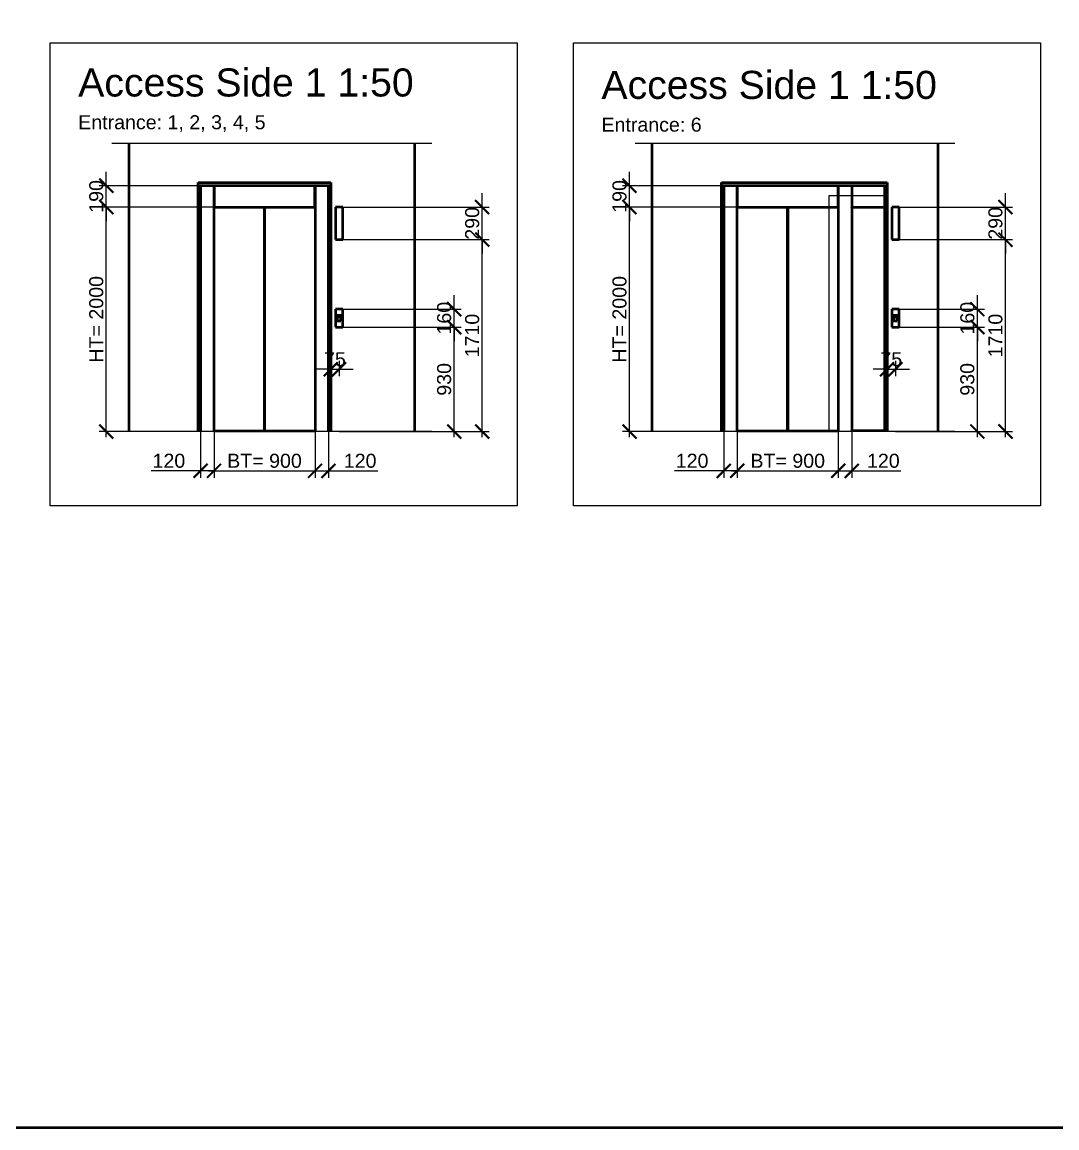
# Model space of a CAD drawing. Header units: millimetres. Extents: x -2854 to 202754, y -48725 to 27067.
# Drawn here: x 149613 to 158834, y -48725 to -38874 of the extents above; entities that cross this region are included whole.
import ezdxf

# ---------------------------------------------------------------- set-up
doc = ezdxf.new("R2010")
doc.units = ezdxf.units.MM
doc.linetypes.add('AM_ISO02W050', pattern=[7.5, 6, -1.5])
for name, color, linetype, lineweight in [('AM_0', 7, 'Continuous', 50), ('AM_5', 3, 'Continuous', 25), ('LDCar-AM_0', 7, 'Continuous', 50), ('LDCar-AM_4', 3, 'Continuous', 25), ('LDHallButton-AM_0', 7, 'Continuous', 50), ('LDHallButton-AM_3', 6, 'AM_ISO02W050', 25), ('LDShaft-AM_0', 7, 'Continuous', 50), ('LDShaft-AM_5', 3, 'Continuous', 25)]:
    doc.layers.add(name, color=color, linetype=linetype, lineweight=lineweight)
doc.layers.add('AM_VIEWS', color=1, linetype='Continuous', lineweight=25, plot=False)
doc.styles.add('LD', font='ARIALUNI.ttf')
doc.dimstyles.new('LIFT', dxfattribs={"dimtxt": 2.5, "dimasz": 2.5, "dimexe": 1.25, "dimexo": 0, "dimgap": 0.5, "dimtad": 1, "dimdec": 0, "dimzin": 1, "dimdsep": 46, "dimtxsty": 'LD', "dimblk": 'ARCHTICK', "dimcen": 0, "dimdle": 1, "dimclrd": 3, "dimclre": 3, "dimclrt": 4, "dimadec": 0, "dimazin": 0, "dimtp": 0.1, "dimtm": 0.1, "dimtfac": 0.71, "dimtdec": 0, "dimtix": 1, "dimtmove": 0, "dimatfit": 3, "dimfxl": 1, "dimtolj": 1, "dimarcsym": 0})

# ---------------------------------------------------------------- blocks, each defined once
blk = doc.blocks.new('LD_20260610110120_0000025E')
at = {"layer": 'LDShaft-AM_0'}
for p, q in [((-200, 7315), (-200, 4745)), ((2350, 4745), (2350, 7315)), ((420, 6862.1), (420, 6965)), ((420, 6965), (1600, 6965)), ((1600, 6965), (1600, 6627.4)), ((420, 6837.1), (420, 6862.1)), ((420, 6047.1), (420, 6837.1)), ((1600, 6627.4), (1600, 6602.4)), ((1600, 6602.4), (1600, 6160.1)), ((1600, 6160.1), (1600, 5812.4)), ((420, 6022.1), (420, 6047.1)), ((420, 4745), (420, 6022.1)), ((1600, 5812.4), (1600, 5787.4)), ((1600, 5787.4), (1600, 5345.1)), ((1600, 5345.1), (1600, 4745))]:
    blk.add_line(p, q, dxfattribs=at)
blk = doc.blocks.new('LD_20260610110120_00000261')
at = {"layer": 'LDHallButton-AM_0'}
for p, q in [((-32.5, 160), (-32.5, 105)), ((32.5, 160), (-32.5, 160)), ((-32.5, 105), (-32.5, 0)), ((32.5, 105), (-32.5, 105)), ((-32.5, 105), (32.5, 105)), ((32.5, 105), (32.5, 160)), ((32.5, 0), (32.5, 105)), ((-32.5, 0), (32.5, 0)), ((-16.5, 89.5), (-16.5, 56.5)), ((16.5, 89.5), (-16.5, 89.5)), ((-16.5, 56.5), (16.5, 56.5)), ((16.5, 56.5), (16.5, 89.5))]:
    blk.add_line(p, q, dxfattribs=at)
blk = doc.blocks.new('LD_20260610110120_00000262')
at = {"layer": 'LDHallButton-AM_0'}
for p, q in [((-32.5, 290), (-32.5, 0)), ((32.5, 290), (-32.5, 290)), ((32.5, 0), (32.5, 290)), ((-32.5, 0), (32.5, 0))]:
    blk.add_line(p, q, dxfattribs=at)
blk = doc.blocks.new('LD_20260610110120_00000263')
at = {"layer": 'LDCar-AM_0'}
for p, q in [((-570, 2190), (-590, 2190)), ((-450, 2190), (-570, 2190)), ((-570, 2190), (-570, 0)), ((-450, 0), (-450, 2190)), ((-449.5, 2190), (-450, 2190)), ((449.5, 2190), (-449.5, 2190)), ((-449.5, 2190), (-449.5, 2000)), ((449.5, 2000), (449.5, 2190)), ((450, 2190), (449.5, 2190)), ((570, 2190), (450, 2190)), ((450, 2190), (450, 0)), ((570, 0), (570, 2190)), ((590, 2190), (570, 2190)), ((-590, 2010), (-570, 2010)), ((-450, 2010), (-449.5, 2010)), ((-1.05, 1995), (-450, 1995)), ((-449.5, 2000), (449.5, 2000)), ((-1.05, 5), (-1.05, 1995)), ((450, 1995), (1.05, 1995)), ((1.05, 1995), (1.05, 5)), ((449.5, 2010), (450, 2010)), ((570, 2010), (590, 2010)), ((-450, 5), (-1.05, 5)), ((1.05, 5), (450, 5))]:
    blk.add_line(p, q, dxfattribs=at)
blk = doc.blocks.new('_ArchTick')
at = {"color": 0, "linetype": 'ByBlock', "const_width": 0.15}
blk.add_lwpolyline([(-0.5, -0.5), (0.5, 0.5)], dxfattribs=at)
blk = doc.blocks.new('*D2622')
at = {"layer": 'Defpoints', "color": 0, "transparency": 16777216}
for p in [(152363.4, -41891.3), (152438.4, -41891.3), (152438.4, -41966.3)]:
    blk.add_point(p, dxfattribs=at)
at = {"layer": 'LDShaft-AM_5', "color": 3, "lineweight": -2, "transparency": 16777216}
for p, q in [((152363.4, -41966.3), (152238.4, -41966.3)), ((152363.4, -41891.3), (152363.4, -42028.8)), ((152363.4, -41966.3), (152438.4, -41966.3)), ((152438.4, -41891.3), (152438.4, -42028.8)), ((152438.4, -41966.3), (152563.4, -41966.3))]:
    blk.add_line(p, q, dxfattribs=at)
at = {"layer": 'LDShaft-AM_5', "color": 3, "lineweight": -2, "transparency": 16777216, "xscale": 125, "yscale": 125, "zscale": 125}
blk.add_blockref('_ArchTick', (152363.4, -41966.3), dxfattribs=at)
at = {"layer": 'LDShaft-AM_5', "color": 3, "lineweight": -2, "transparency": 16777216, "xscale": 125, "yscale": 125, "zscale": 125, "rotation": 180}
blk.add_blockref('_ArchTick', (152438.4, -41966.3), dxfattribs=at)
at = {"layer": 'LDShaft-AM_5', "color": 4, "transparency": 16777216, "insert": (152400.9, -41877.7), "char_height": 125, "attachment_point": 5, "style": 'LD'}
blk.add_mtext('\\A1;75', dxfattribs=at)
blk = doc.blocks.new('*D2623')
at = {"layer": 'Defpoints', "color": 0, "transparency": 16777216}
for p in [(151323.4, -42808.8), (152223.4, -42808.8), (152223.4, -42871.3)]:
    blk.add_point(p, dxfattribs=at)
at = {"layer": 'LDShaft-AM_5', "color": 3, "lineweight": -2, "transparency": 16777216}
for p, q in [((151323.4, -42808.8), (151323.4, -42933.8)), ((152223.4, -42808.8), (152223.4, -42933.8)), ((151273.4, -42871.3), (152273.4, -42871.3))]:
    blk.add_line(p, q, dxfattribs=at)
at = {"layer": 'LDShaft-AM_5', "color": 3, "lineweight": -2, "transparency": 16777216, "xscale": 125, "yscale": 125, "zscale": 125, "rotation": 180}
blk.add_blockref('_ArchTick', (151323.4, -42871.3), dxfattribs=at)
at = {"layer": 'LDShaft-AM_5', "color": 3, "lineweight": -2, "transparency": 16777216, "xscale": 125, "yscale": 125, "zscale": 125}
blk.add_blockref('_ArchTick', (152223.4, -42871.3), dxfattribs=at)
at = {"layer": 'LDShaft-AM_5', "color": 4, "transparency": 16777216, "insert": (151773.4, -42782.4), "char_height": 125, "attachment_point": 5, "style": 'LD'}
blk.add_mtext('\\A1;BT= 900', dxfattribs=at)
blk = doc.blocks.new('*D2624')
at = {"layer": 'AM_5', "color": 3, "lineweight": -2, "transparency": 16777216}
for p, q in [((150363.4, -40331.3), (150363.4, -40206.3)), ((151203.4, -40331.3), (150300.9, -40331.3)), ((150363.4, -40521.3), (150363.4, -40331.3)), ((151203.4, -40521.3), (150300.9, -40521.3)), ((150363.4, -40521.3), (150363.4, -40646.3))]:
    blk.add_line(p, q, dxfattribs=at)
at = {"layer": 'Defpoints', "color": 0, "transparency": 16777216}
for p in [(150363.4, -40331.3), (151203.4, -40331.3), (151203.4, -40521.3)]:
    blk.add_point(p, dxfattribs=at)
at = {"layer": 'AM_5', "color": 3, "lineweight": -2, "transparency": 16777216, "xscale": 125, "yscale": 125, "zscale": 125}
for p, rotation in [((150363.4, -40331.3), 270), ((150363.4, -40521.3), 90)]:
    blk.add_blockref('_ArchTick', p, dxfattribs=dict(at, rotation=rotation))
at = {"layer": 'AM_5', "color": 4, "transparency": 16777216, "insert": (150274.6, -40426.3), "char_height": 125, "attachment_point": 5, "rotation": 90, "style": 'LD'}
blk.add_mtext('\\A1;190', dxfattribs=at)
blk = doc.blocks.new('_NONE')
blk = doc.blocks.new('*D2625')
at = {"layer": 'AM_5', "color": 3, "lineweight": -2, "transparency": 16777216}
for p, q in [((153463.4, -41431.3), (153463.4, -41306.3)), ((152405.9, -41431.3), (153525.9, -41431.3)), ((153463.4, -41591.3), (153463.4, -41431.3)), ((152438.4, -41591.3), (153525.9, -41591.3)), ((153463.4, -41591.3), (153463.4, -41716.3))]:
    blk.add_line(p, q, dxfattribs=at)
at = {"layer": 'Defpoints', "color": 0, "transparency": 16777216}
for p in [(152405.9, -41431.3), (153463.4, -41431.3), (152438.4, -41591.3)]:
    blk.add_point(p, dxfattribs=at)
at = {"layer": 'AM_5', "color": 3, "lineweight": -2, "transparency": 16777216, "xscale": 125, "yscale": 125, "zscale": 125}
for p, rotation in [((153463.4, -41431.3), 270), ((153463.4, -41591.3), 90)]:
    blk.add_blockref('_ArchTick', p, dxfattribs=dict(at, rotation=rotation))
at = {"layer": 'AM_5', "color": 4, "transparency": 16777216, "insert": (153374.6, -41511.3), "char_height": 125, "attachment_point": 5, "rotation": 90, "style": 'LD'}
blk.add_mtext('\\A1;160', dxfattribs=at)
blk = doc.blocks.new('*D2626')
at = {"layer": 'AM_5', "color": 3, "lineweight": -2, "transparency": 16777216}
for p, q in [((151203.4, -42521.3), (151203.4, -42933.8)), ((151323.4, -42521.3), (151323.4, -42933.8)), ((151203.4, -42871.3), (150764.3, -42871.3)), ((151323.4, -42871.3), (151153.4, -42871.3))]:
    blk.add_line(p, q, dxfattribs=at)
at = {"layer": 'Defpoints', "color": 0, "transparency": 16777216}
for p in [(151203.4, -42521.3), (151323.4, -42521.3), (151323.4, -42871.3)]:
    blk.add_point(p, dxfattribs=at)
at = {"layer": 'AM_5', "color": 3, "lineweight": -2, "transparency": 16777216, "xscale": 125, "yscale": 125, "zscale": 125, "rotation": 180}
blk.add_blockref('_ArchTick', (151203.4, -42871.3), dxfattribs=at)
at = {"layer": 'AM_5', "color": 3, "lineweight": -2, "transparency": 16777216, "xscale": 125, "yscale": 125, "zscale": 125}
blk.add_blockref('_ArchTick', (151323.4, -42871.3), dxfattribs=at)
at = {"layer": 'AM_5', "color": 4, "transparency": 16777216, "insert": (150921.4, -42782.4), "char_height": 125, "attachment_point": 5, "style": 'LD'}
blk.add_mtext('\\A1;120', dxfattribs=at)
blk = doc.blocks.new('*D2627')
at = {"layer": 'AM_5', "color": 3, "lineweight": -2, "transparency": 16777216}
for p, q in [((153713.4, -40521.3), (153713.4, -40396.3)), ((152405.9, -40521.3), (153775.9, -40521.3)), ((153713.4, -40811.3), (153713.4, -40521.3)), ((152470.9, -40811.3), (153775.9, -40811.3)), ((153713.4, -40811.3), (153713.4, -40936.3))]:
    blk.add_line(p, q, dxfattribs=at)
at = {"layer": 'Defpoints', "color": 0, "transparency": 16777216}
for p in [(152405.9, -40521.3), (153713.4, -40521.3), (152470.9, -40811.3)]:
    blk.add_point(p, dxfattribs=at)
at = {"layer": 'AM_5', "color": 3, "lineweight": -2, "transparency": 16777216, "xscale": 125, "yscale": 125, "zscale": 125}
for p, rotation in [((153713.4, -40521.3), 270), ((153713.4, -40811.3), 90)]:
    blk.add_blockref('_ArchTick', p, dxfattribs=dict(at, rotation=rotation))
at = {"layer": 'AM_5', "color": 4, "transparency": 16777216, "insert": (153624.6, -40666.3), "char_height": 125, "attachment_point": 5, "rotation": 90, "style": 'LD'}
blk.add_mtext('\\A1;290', dxfattribs=at)
blk = doc.blocks.new('*D2628')
at = {"layer": 'Defpoints', "color": 0, "transparency": 16777216}
for p in [(152438.4, -40811.3), (153713.4, -40811.3), (152438.4, -42521.3)]:
    blk.add_point(p, dxfattribs=at)
at = {"layer": 'LDShaft-AM_5', "color": 3, "lineweight": -2, "transparency": 16777216}
for p, q in [((153713.4, -42571.3), (153713.4, -40761.3)), ((152438.4, -40811.3), (153775.9, -40811.3)), ((152438.4, -42521.3), (153775.9, -42521.3))]:
    blk.add_line(p, q, dxfattribs=at)
at = {"layer": 'LDShaft-AM_5', "color": 3, "lineweight": -2, "transparency": 16777216, "xscale": 125, "yscale": 125, "zscale": 125}
for p, rotation in [((153713.4, -40811.3), 90), ((153713.4, -42521.3), 270)]:
    blk.add_blockref('_ArchTick', p, dxfattribs=dict(at, rotation=rotation))
at = {"layer": 'LDShaft-AM_5', "color": 4, "transparency": 16777216, "insert": (153624.6, -41666.3), "char_height": 125, "attachment_point": 5, "rotation": 90, "style": 'LD'}
blk.add_mtext('\\A1;1710', dxfattribs=at)
blk = doc.blocks.new('*D2629')
at = {"layer": 'Defpoints', "color": 0, "transparency": 16777216}
for p in [(152438.4, -41591.3), (153463.4, -41591.3), (152438.4, -42521.3)]:
    blk.add_point(p, dxfattribs=at)
at = {"layer": 'LDShaft-AM_5', "color": 3, "lineweight": -2, "transparency": 16777216}
for p, q in [((153463.4, -42571.3), (153463.4, -41541.3)), ((152438.4, -41591.3), (153525.9, -41591.3)), ((152438.4, -42521.3), (153525.9, -42521.3))]:
    blk.add_line(p, q, dxfattribs=at)
at = {"layer": 'LDShaft-AM_5', "color": 3, "lineweight": -2, "transparency": 16777216, "xscale": 125, "yscale": 125, "zscale": 125}
for p, rotation in [((153463.4, -41591.3), 90), ((153463.4, -42521.3), 270)]:
    blk.add_blockref('_ArchTick', p, dxfattribs=dict(at, rotation=rotation))
at = {"layer": 'LDShaft-AM_5', "color": 4, "transparency": 16777216, "insert": (153374.6, -42056.3), "char_height": 125, "attachment_point": 5, "rotation": 90, "style": 'LD'}
blk.add_mtext('\\A1;930', dxfattribs=at)
blk = doc.blocks.new('*D2630')
at = {"layer": 'AM_5', "color": 3, "lineweight": -2, "transparency": 16777216}
for p, q in [((152223.4, -42521.3), (152223.4, -42933.8)), ((152343.4, -42521.3), (152343.4, -42933.8)), ((152173.4, -42871.3), (152343.4, -42871.3)), ((152343.4, -42871.3), (152782.6, -42871.3))]:
    blk.add_line(p, q, dxfattribs=at)
at = {"layer": 'Defpoints', "color": 0, "transparency": 16777216}
for p in [(152223.4, -42521.3), (152343.4, -42521.3), (152343.4, -42871.3)]:
    blk.add_point(p, dxfattribs=at)
at = {"layer": 'AM_5', "color": 3, "lineweight": -2, "transparency": 16777216, "xscale": 125, "yscale": 125, "zscale": 125, "rotation": 180}
blk.add_blockref('_ArchTick', (152223.4, -42871.3), dxfattribs=at)
at = {"layer": 'AM_5', "color": 3, "lineweight": -2, "transparency": 16777216, "xscale": 125, "yscale": 125, "zscale": 125}
blk.add_blockref('_ArchTick', (152343.4, -42871.3), dxfattribs=at)
at = {"layer": 'AM_5', "color": 4, "transparency": 16777216, "insert": (152625.5, -42782.4), "char_height": 125, "attachment_point": 5, "style": 'LD'}
blk.add_mtext('\\A1;120', dxfattribs=at)
blk = doc.blocks.new('*D2631')
at = {"layer": 'Defpoints', "color": 0, "transparency": 16777216}
for p in [(150363.4, -40521.3), (151773.4, -40521.3), (151773.4, -42521.3)]:
    blk.add_point(p, dxfattribs=at)
at = {"layer": 'LDShaft-AM_5', "color": 3, "lineweight": -2, "transparency": 16777216}
for p, q in [((150363.4, -42571.3), (150363.4, -40471.3)), ((151773.4, -40521.3), (150300.9, -40521.3)), ((151773.4, -42521.3), (150300.9, -42521.3))]:
    blk.add_line(p, q, dxfattribs=at)
at = {"layer": 'LDShaft-AM_5', "color": 3, "lineweight": -2, "transparency": 16777216, "xscale": 125, "yscale": 125, "zscale": 125}
for p, rotation in [((150363.4, -40521.3), 90), ((150363.4, -42521.3), 270)]:
    blk.add_blockref('_ArchTick', p, dxfattribs=dict(at, rotation=rotation))
at = {"layer": 'LDShaft-AM_5', "color": 4, "transparency": 16777216, "insert": (150274.6, -41521.3), "char_height": 125, "attachment_point": 5, "rotation": 90, "style": 'LD'}
blk.add_mtext('\\A1;HT= 2000', dxfattribs=at)
blk = doc.blocks.new('LD_20260610110120_00000269')
at = {"layer": 'LDCar-AM_4'}
blk.add_line((2500, 4745), (-350, 4745), dxfattribs=at)
blk = doc.blocks.new('LD_20260610110120_0000026A')
at = {"layer": 'LDCar-AM_4'}
blk.add_line((-350, 7315), (2500, 7315), dxfattribs=at)
blk = doc.blocks.new('LD_20260610110120_0000026E')
at = {"layer": 'LDShaft-AM_0'}
for p, q in [((-200, 21940), (-200, 19370)), ((2350, 19370), (2350, 21940)), ((420, 21545.8), (420, 21590)), ((420, 21590), (1895, 21590)), ((1895, 21590), (1895, 21252.4)), ((420, 21520.8), (420, 21545.8)), ((420, 20730.8), (420, 21520.8)), ((1895, 21252.4), (1895, 21227.4)), ((1895, 21227.4), (1895, 20785.1)), ((420, 20705.8), (420, 20730.8)), ((420, 19370), (420, 20705.8)), ((1895, 20785.1), (1895, 20437.4)), ((1895, 20437.4), (1895, 20412.4)), ((1895, 20412.4), (1895, 19970.1)), ((1895, 19970.1), (1895, 19370))]:
    blk.add_line(p, q, dxfattribs=at)
blk = doc.blocks.new('LD_20260610110120_00000271')
at = {"layer": 'LDHallButton-AM_0'}
for p, q in [((-32.5, 160), (-32.5, 105)), ((32.5, 160), (-32.5, 160)), ((-32.5, 105), (-32.5, 0)), ((32.5, 105), (-32.5, 105)), ((-32.5, 105), (32.5, 105)), ((32.5, 105), (32.5, 160)), ((32.5, 0), (32.5, 105)), ((-32.5, 0), (32.5, 0)), ((-16.5, 89.5), (-16.5, 56.5)), ((16.5, 89.5), (-16.5, 89.5)), ((-16.5, 56.5), (16.5, 56.5)), ((16.5, 56.5), (16.5, 89.5))]:
    blk.add_line(p, q, dxfattribs=at)
blk = doc.blocks.new('LD_20260610110120_00000272')
at = {"layer": 'LDCar-AM_0'}
for p, q in [((-570, 2190), (-590, 2190)), ((-450, 2190), (-570, 2190)), ((-570, 2190), (-570, 0)), ((-450, 0), (-450, 2190)), ((-449.5, 2190), (-450, 2190)), ((449.5, 2190), (-449.5, 2190)), ((-449.5, 2190), (-449.5, 2000)), ((449.5, 2000), (449.5, 2190)), ((450, 2190), (449.5, 2190)), ((569.99, 2190), (450, 2190)), ((450, 2190), (450, 0)), ((885, 2190), (865.01, 2190)), ((-590, 2010), (-570, 2010)), ((-450, 2010), (-449.5, 2010)), ((-1.05, 1995), (-450, 1995)), ((-449.5, 2000), (449.5, 2000)), ((-1.05, 5), (-1.05, 1995)), ((450, 1995), (1.05, 1995)), ((1.05, 1995), (1.05, 5)), ((449.5, 2010), (450, 2010)), ((570, 1995), (570, 2000)), ((865.01, 2010), (885, 2010)), ((-450, 5), (-1.05, 5)), ((1.05, 5), (450, 5)), ((570, 0), (570, 10))]:
    blk.add_line(p, q, dxfattribs=at)
blk = doc.blocks.new('LD_20260610110120_00000273')
at = {"layer": 'LDHallButton-AM_0'}
for p, q in [((-32.5, 290), (-32.5, 0)), ((32.5, 290), (-32.5, 290)), ((32.5, 0), (32.5, 290)), ((-32.5, 0), (32.5, 0))]:
    blk.add_line(p, q, dxfattribs=at)
blk = doc.blocks.new('LD_20260610110120_00000274')
at = {"layer": 'LDHallButton-AM_0'}
for p, q in [((-315.01, 2190), (-315.01, 2000)), ((-19.99, 2190), (-315.01, 2190)), ((-19.99, 2000), (-19.99, 2190)), ((-315.01, 2000), (-19.99, 2000)), ((-315.01, 1995), (-315.01, 10)), ((-19.99, 1995), (-315.01, 1995)), ((-315, 2000), (-315, 1995)), ((-20, 1995), (-20, 2000)), ((-19.99, 10), (-19.99, 1995)), ((-315.01, 10), (-19.99, 10)), ((-315, 10), (-315, 0)), ((-20, 0), (-20, 10))]:
    blk.add_line(p, q, dxfattribs=at)
at = {"layer": 'LDHallButton-AM_3'}
for p, q in [((-520, 2100), (-520, 0)), ((-20, 2100), (-520, 2100)), ((-20, 0), (-20, 2100))]:
    blk.add_line(p, q, dxfattribs=at)
blk = doc.blocks.new('*D2632')
at = {"layer": 'Defpoints', "color": 0, "transparency": 16777216}
for p in [(155025.9, -40521.3), (156435.9, -40521.3), (156435.9, -42521.3)]:
    blk.add_point(p, dxfattribs=at)
at = {"layer": 'LDShaft-AM_5', "color": 3, "lineweight": -2, "transparency": 16777216}
for p, q in [((155025.9, -42571.3), (155025.9, -40471.3)), ((156435.9, -40521.3), (154963.4, -40521.3)), ((156435.9, -42521.3), (154963.4, -42521.3))]:
    blk.add_line(p, q, dxfattribs=at)
at = {"layer": 'LDShaft-AM_5', "color": 3, "lineweight": -2, "transparency": 16777216, "xscale": 125, "yscale": 125, "zscale": 125}
for p, rotation in [((155025.9, -40521.3), 90), ((155025.9, -42521.3), 270)]:
    blk.add_blockref('_ArchTick', p, dxfattribs=dict(at, rotation=rotation))
at = {"layer": 'LDShaft-AM_5', "color": 4, "transparency": 16777216, "insert": (154937.1, -41521.3), "char_height": 125, "attachment_point": 5, "rotation": 90, "style": 'LD'}
blk.add_mtext('\\A1;HT= 2000', dxfattribs=at)
blk = doc.blocks.new('*D2633')
at = {"layer": 'Defpoints', "color": 0, "transparency": 16777216}
for p in [(155985.9, -42808.8), (156885.9, -42808.8), (156885.9, -42871.3)]:
    blk.add_point(p, dxfattribs=at)
at = {"layer": 'LDShaft-AM_5', "color": 3, "lineweight": -2, "transparency": 16777216}
for p, q in [((155985.9, -42808.8), (155985.9, -42933.8)), ((156885.9, -42808.8), (156885.9, -42933.8)), ((155935.9, -42871.3), (156935.9, -42871.3))]:
    blk.add_line(p, q, dxfattribs=at)
at = {"layer": 'LDShaft-AM_5', "color": 3, "lineweight": -2, "transparency": 16777216, "xscale": 125, "yscale": 125, "zscale": 125, "rotation": 180}
blk.add_blockref('_ArchTick', (155985.9, -42871.3), dxfattribs=at)
at = {"layer": 'LDShaft-AM_5', "color": 3, "lineweight": -2, "transparency": 16777216, "xscale": 125, "yscale": 125, "zscale": 125}
blk.add_blockref('_ArchTick', (156885.9, -42871.3), dxfattribs=at)
at = {"layer": 'LDShaft-AM_5', "color": 4, "transparency": 16777216, "insert": (156435.9, -42782.4), "char_height": 125, "attachment_point": 5, "style": 'LD'}
blk.add_mtext('\\A1;BT= 900', dxfattribs=at)
blk = doc.blocks.new('*D2634')
at = {"layer": 'Defpoints', "color": 0, "transparency": 16777216}
for p in [(157395.9, -40811.3), (158375.9, -40811.3), (157395.9, -42521.3)]:
    blk.add_point(p, dxfattribs=at)
at = {"layer": 'LDShaft-AM_5', "color": 3, "lineweight": -2, "transparency": 16777216}
for p, q in [((158375.9, -42571.3), (158375.9, -40761.3)), ((157395.9, -40811.3), (158438.4, -40811.3)), ((157395.9, -42521.3), (158438.4, -42521.3))]:
    blk.add_line(p, q, dxfattribs=at)
at = {"layer": 'LDShaft-AM_5', "color": 3, "lineweight": -2, "transparency": 16777216, "xscale": 125, "yscale": 125, "zscale": 125}
for p, rotation in [((158375.9, -40811.3), 90), ((158375.9, -42521.3), 270)]:
    blk.add_blockref('_ArchTick', p, dxfattribs=dict(at, rotation=rotation))
at = {"layer": 'LDShaft-AM_5', "color": 4, "transparency": 16777216, "insert": (158287.1, -41666.3), "char_height": 125, "attachment_point": 5, "rotation": 90, "style": 'LD'}
blk.add_mtext('\\A1;1710', dxfattribs=at)
blk = doc.blocks.new('*D2635')
at = {"layer": 'AM_5', "color": 3, "lineweight": -2, "transparency": 16777216}
for p, q in [((158125.9, -41431.3), (158125.9, -41306.3)), ((157363.4, -41431.3), (158188.4, -41431.3)), ((158125.9, -41591.3), (158125.9, -41431.3)), ((157395.9, -41591.3), (158188.4, -41591.3)), ((158125.9, -41591.3), (158125.9, -41716.3))]:
    blk.add_line(p, q, dxfattribs=at)
at = {"layer": 'Defpoints', "color": 0, "transparency": 16777216}
for p in [(157363.4, -41431.3), (158125.9, -41431.3), (157395.9, -41591.3)]:
    blk.add_point(p, dxfattribs=at)
at = {"layer": 'AM_5', "color": 3, "lineweight": -2, "transparency": 16777216, "xscale": 125, "yscale": 125, "zscale": 125}
for p, rotation in [((158125.9, -41431.3), 270), ((158125.9, -41591.3), 90)]:
    blk.add_blockref('_ArchTick', p, dxfattribs=dict(at, rotation=rotation))
at = {"layer": 'AM_5', "color": 4, "transparency": 16777216, "insert": (158037.1, -41511.3), "char_height": 125, "attachment_point": 5, "rotation": 90, "style": 'LD'}
blk.add_mtext('\\A1;160', dxfattribs=at)
blk = doc.blocks.new('*D2636')
at = {"layer": 'AM_5', "color": 3, "lineweight": -2, "transparency": 16777216}
for p, q in [((155025.9, -40331.3), (155025.9, -40206.3)), ((155865.9, -40331.3), (154963.4, -40331.3)), ((155025.9, -40521.3), (155025.9, -40331.3)), ((155865.9, -40521.3), (154963.4, -40521.3)), ((155025.9, -40521.3), (155025.9, -40646.3))]:
    blk.add_line(p, q, dxfattribs=at)
at = {"layer": 'Defpoints', "color": 0, "transparency": 16777216}
for p in [(155025.9, -40331.3), (155865.9, -40331.3), (155865.9, -40521.3)]:
    blk.add_point(p, dxfattribs=at)
at = {"layer": 'AM_5', "color": 3, "lineweight": -2, "transparency": 16777216, "xscale": 125, "yscale": 125, "zscale": 125}
for p, rotation in [((155025.9, -40331.3), 270), ((155025.9, -40521.3), 90)]:
    blk.add_blockref('_ArchTick', p, dxfattribs=dict(at, rotation=rotation))
at = {"layer": 'AM_5', "color": 4, "transparency": 16777216, "insert": (154937.1, -40426.3), "char_height": 125, "attachment_point": 5, "rotation": 90, "style": 'LD'}
blk.add_mtext('\\A1;190', dxfattribs=at)
blk = doc.blocks.new('*D2637')
at = {"layer": 'AM_5', "color": 3, "lineweight": -2, "transparency": 16777216}
for p, q in [((156885.9, -42521.3), (156885.9, -42933.8)), ((157005.9, -42521.3), (157005.9, -42933.8)), ((156835.9, -42871.3), (157005.9, -42871.3)), ((157005.9, -42871.3), (157445.1, -42871.3))]:
    blk.add_line(p, q, dxfattribs=at)
at = {"layer": 'Defpoints', "color": 0, "transparency": 16777216}
for p in [(156885.9, -42521.3), (157005.9, -42521.3), (157005.9, -42871.3)]:
    blk.add_point(p, dxfattribs=at)
at = {"layer": 'AM_5', "color": 3, "lineweight": -2, "transparency": 16777216, "xscale": 125, "yscale": 125, "zscale": 125, "rotation": 180}
blk.add_blockref('_ArchTick', (156885.9, -42871.3), dxfattribs=at)
at = {"layer": 'AM_5', "color": 3, "lineweight": -2, "transparency": 16777216, "xscale": 125, "yscale": 125, "zscale": 125}
blk.add_blockref('_ArchTick', (157005.9, -42871.3), dxfattribs=at)
at = {"layer": 'AM_5', "color": 4, "transparency": 16777216, "insert": (157288, -42782.4), "char_height": 125, "attachment_point": 5, "style": 'LD'}
blk.add_mtext('\\A1;120', dxfattribs=at)
blk = doc.blocks.new('*D2638')
at = {"layer": 'AM_5', "color": 3, "lineweight": -2, "transparency": 16777216}
for p, q in [((158375.9, -40521.3), (158375.9, -40396.3)), ((157363.4, -40521.3), (158438.4, -40521.3)), ((158375.9, -40811.3), (158375.9, -40521.3)), ((157428.4, -40811.3), (158438.4, -40811.3)), ((158375.9, -40811.3), (158375.9, -40936.3))]:
    blk.add_line(p, q, dxfattribs=at)
at = {"layer": 'Defpoints', "color": 0, "transparency": 16777216}
for p in [(157363.4, -40521.3), (158375.9, -40521.3), (157428.4, -40811.3)]:
    blk.add_point(p, dxfattribs=at)
at = {"layer": 'AM_5', "color": 3, "lineweight": -2, "transparency": 16777216, "xscale": 125, "yscale": 125, "zscale": 125}
for p, rotation in [((158375.9, -40521.3), 270), ((158375.9, -40811.3), 90)]:
    blk.add_blockref('_ArchTick', p, dxfattribs=dict(at, rotation=rotation))
at = {"layer": 'AM_5', "color": 4, "transparency": 16777216, "insert": (158287.1, -40666.3), "char_height": 125, "attachment_point": 5, "rotation": 90, "style": 'LD'}
blk.add_mtext('\\A1;290', dxfattribs=at)
blk = doc.blocks.new('*D2639')
at = {"layer": 'AM_5', "color": 3, "lineweight": -2, "transparency": 16777216}
for p, q in [((155865.9, -42521.3), (155865.9, -42933.8)), ((155985.9, -42521.3), (155985.9, -42933.8)), ((155865.9, -42871.3), (155426.8, -42871.3)), ((155985.9, -42871.3), (155815.9, -42871.3))]:
    blk.add_line(p, q, dxfattribs=at)
at = {"layer": 'Defpoints', "color": 0, "transparency": 16777216}
for p in [(155865.9, -42521.3), (155985.9, -42521.3), (155985.9, -42871.3)]:
    blk.add_point(p, dxfattribs=at)
at = {"layer": 'AM_5', "color": 3, "lineweight": -2, "transparency": 16777216, "xscale": 125, "yscale": 125, "zscale": 125, "rotation": 180}
blk.add_blockref('_ArchTick', (155865.9, -42871.3), dxfattribs=at)
at = {"layer": 'AM_5', "color": 3, "lineweight": -2, "transparency": 16777216, "xscale": 125, "yscale": 125, "zscale": 125}
blk.add_blockref('_ArchTick', (155985.9, -42871.3), dxfattribs=at)
at = {"layer": 'AM_5', "color": 4, "transparency": 16777216, "insert": (155583.9, -42782.4), "char_height": 125, "attachment_point": 5, "style": 'LD'}
blk.add_mtext('\\A1;120', dxfattribs=at)
blk = doc.blocks.new('*D2640')
at = {"layer": 'Defpoints', "color": 0, "transparency": 16777216}
for p in [(157395.9, -41591.3), (158125.9, -41591.3), (157395.9, -42521.3)]:
    blk.add_point(p, dxfattribs=at)
at = {"layer": 'LDShaft-AM_5', "color": 3, "lineweight": -2, "transparency": 16777216}
for p, q in [((158125.9, -42571.3), (158125.9, -41541.3)), ((157395.9, -41591.3), (158188.4, -41591.3)), ((157395.9, -42521.3), (158188.4, -42521.3))]:
    blk.add_line(p, q, dxfattribs=at)
at = {"layer": 'LDShaft-AM_5', "color": 3, "lineweight": -2, "transparency": 16777216, "xscale": 125, "yscale": 125, "zscale": 125}
for p, rotation in [((158125.9, -41591.3), 90), ((158125.9, -42521.3), 270)]:
    blk.add_blockref('_ArchTick', p, dxfattribs=dict(at, rotation=rotation))
at = {"layer": 'LDShaft-AM_5', "color": 4, "transparency": 16777216, "insert": (158037.1, -42056.3), "char_height": 125, "attachment_point": 5, "rotation": 90, "style": 'LD'}
blk.add_mtext('\\A1;930', dxfattribs=at)
blk = doc.blocks.new('*D2641')
at = {"layer": 'Defpoints', "color": 0, "transparency": 16777216}
for p in [(157320.9, -41891.3), (157395.9, -41891.3), (157395.9, -41966.3)]:
    blk.add_point(p, dxfattribs=at)
at = {"layer": 'LDShaft-AM_5', "color": 3, "lineweight": -2, "transparency": 16777216}
for p, q in [((157320.9, -41966.3), (157195.9, -41966.3)), ((157320.9, -41891.3), (157320.9, -42028.8)), ((157320.9, -41966.3), (157395.9, -41966.3)), ((157395.9, -41891.3), (157395.9, -42028.8)), ((157395.9, -41966.3), (157520.9, -41966.3))]:
    blk.add_line(p, q, dxfattribs=at)
at = {"layer": 'LDShaft-AM_5', "color": 3, "lineweight": -2, "transparency": 16777216, "xscale": 125, "yscale": 125, "zscale": 125}
blk.add_blockref('_ArchTick', (157320.9, -41966.3), dxfattribs=at)
at = {"layer": 'LDShaft-AM_5', "color": 3, "lineweight": -2, "transparency": 16777216, "xscale": 125, "yscale": 125, "zscale": 125, "rotation": 180}
blk.add_blockref('_ArchTick', (157395.9, -41966.3), dxfattribs=at)
at = {"layer": 'LDShaft-AM_5', "color": 4, "transparency": 16777216, "insert": (157358.4, -41877.7), "char_height": 125, "attachment_point": 5, "style": 'LD'}
blk.add_mtext('\\A1;75', dxfattribs=at)
blk = doc.blocks.new('LD_20260610110120_0000027A')
at = {"layer": 'LDCar-AM_4'}
blk.add_line((2500, 19370), (-350, 19370), dxfattribs=at)
blk = doc.blocks.new('LD_20260610110120_0000027B')
at = {"layer": 'LDCar-AM_4'}
blk.add_line((-350, 21940), (2500, 21940), dxfattribs=at)

msp = doc.modelspace()

# ---------------------------------------------------------------- linework, layer by layer
at = {"layer": 'AM_0'}
msp.add_lwpolyline([(-2854.2, -11515), (202753.5, -11515), (202753.5, -48725.1), (-2854.2, -48725.1)], close=True, dxfattribs=at)
at = {"layer": 'AM_VIEWS'}
for points in [[(149863.4, -39059.6), (154025.9, -39059.6), (154025.9, -43183.8), (149863.4, -43183.8)], [(154525.9, -39059.6), (158688.4, -39059.6), (158688.4, -43183.8), (154525.9, -43183.8)]]:
    msp.add_lwpolyline(points, close=True, dxfattribs=at)

# ---------------------------------------------------------------- block references
for name, p in [('LD_20260610110120_0000026A', (150763.4, -47266.3)), ('LD_20260610110120_0000025E', (150763.4, -47266.3)), ('LD_20260610110120_0000027B', (155425.9, -61891.3)), ('LD_20260610110120_0000026E', (155425.9, -61891.3)), ('LD_20260610110120_00000263', (151773.4, -42521.3)), ('LD_20260610110120_00000272', (156435.9, -42521.3)), ('LD_20260610110120_00000274', (157320.9, -42521.3)), ('LD_20260610110120_00000262', (152438.4, -40811.3)), ('LD_20260610110120_00000273', (157395.9, -40811.3)), ('LD_20260610110120_00000261', (152438.4, -41591.3)), ('LD_20260610110120_00000271', (157395.9, -41591.3)), ('LD_20260610110120_00000269', (150763.4, -47266.3)), ('LD_20260610110120_0000027A', (155425.9, -61891.3))]:
    msp.add_blockref(name, p)

# ---------------------------------------------------------------- texts
at = {"layer": 'LDShaft-AM_0', "char_height": 250, "width": 3500, "attachment_point": 7, "style": 'LD'}
for s, insert in [('\\fArial Unicode MS|b0|i0;\\l\\C256;Access Side 1 1:50\\H0.5x;\\PEntrance: 1, 2, 3, 4, 5', (150113.4, -39851.3)), ('\\fArial Unicode MS|b0|i0;\\l\\C256;Access Side 1 1:50\\H0.5x;\\PEntrance: 6', (154775.9, -39851.3))]:
    msp.add_mtext(s, dxfattribs=dict(at, insert=insert))

# ---------------------------------------------------------------- dimensions: what is measured, and where the dimension line sits
at = {"layer": 'AM_5'}
for base, p1, p2, picture, middle in [((150363.4, -40331.3), (151203.4, -40521.3), (151203.4, -40331.3), '*D2624', (150274.6, -40426.3)), ((155025.9, -40331.3), (155865.9, -40521.3), (155865.9, -40331.3), '*D2636', (154937.1, -40426.3)), ((153713.4, -40521.3), (152470.9, -40811.3), (152405.9, -40521.3), '*D2627', (153624.6, -40666.3)), ((158375.9, -40521.3), (157428.4, -40811.3), (157363.4, -40521.3), '*D2638', (158287.1, -40666.3)), ((153463.4, -41431.3), (152438.4, -41591.3), (152405.9, -41431.3), '*D2625', (153374.6, -41511.3)), ((158125.9, -41431.3), (157395.9, -41591.3), (157363.4, -41431.3), '*D2635', (158037.1, -41511.3))]:
    dim = msp.add_linear_dim(base=base, p1=p1, p2=p2, angle=90, dimstyle='LIFT', override={"dimscale": 50, "dimtxt": 2.5, "dimblk1": 'NONE', "dimtix": 1}, dxfattribs=at)
    dim.commit()
    dim.dimension.update_dxf_attribs({"geometry": picture, "text_midpoint": middle})
for base, p1, p2, override, picture, middle in [((151323.4, -42871.3), (151203.4, -42521.3), (151323.4, -42521.3), {"dimscale": 50, "dimtxt": 2.5, "dimjust": 1, "dimblk2": 'NONE', "dimtix": 0}, '*D2626', (150921.4, -42782.4)), ((152343.4, -42871.3), (152223.4, -42521.3), (152343.4, -42521.3), {"dimscale": 50, "dimtxt": 2.5, "dimjust": 2, "dimblk1": 'NONE', "dimtix": 0}, '*D2630', (152625.5, -42782.4)), ((155985.9, -42871.3), (155865.9, -42521.3), (155985.9, -42521.3), {"dimscale": 50, "dimtxt": 2.5, "dimjust": 1, "dimblk2": 'NONE', "dimtix": 0}, '*D2639', (155583.9, -42782.4)), ((157005.9, -42871.3), (156885.9, -42521.3), (157005.9, -42521.3), {"dimscale": 50, "dimtxt": 2.5, "dimjust": 2, "dimblk1": 'NONE', "dimtix": 0}, '*D2637', (157288, -42782.4))]:
    dim = msp.add_linear_dim(base=base, p1=p1, p2=p2, dimstyle='LIFT', override=override, dxfattribs=at)
    dim.commit()
    dim.dimension.update_dxf_attribs({"geometry": picture, "text_midpoint": middle})
at = {"layer": 'LDShaft-AM_5'}
for base, p1, p2, picture, middle in [((150363.4, -40521.3), (151773.4, -42521.3), (151773.4, -40521.3), '*D2631', (150274.6, -41521.3)), ((155025.9, -40521.3), (156435.9, -42521.3), (156435.9, -40521.3), '*D2632', (154937.1, -41521.3))]:
    dim = msp.add_linear_dim(base=base, p1=p1, p2=p2, angle=90, text='HT= <>', dimstyle='LIFT', override={"dimscale": 50, "dimtxt": 2.5, "dimtix": 1}, dxfattribs=at)
    dim.commit()
    dim.dimension.update_dxf_attribs({"geometry": picture, "text_midpoint": middle})
for base, p1, p2, picture, middle in [((153713.4, -40811.3), (152438.4, -42521.3), (152438.4, -40811.3), '*D2628', (153624.6, -41666.3)), ((158375.9, -40811.3), (157395.9, -42521.3), (157395.9, -40811.3), '*D2634', (158287.1, -41666.3)), ((153463.4, -41591.3), (152438.4, -42521.3), (152438.4, -41591.3), '*D2629', (153374.6, -42056.3)), ((158125.9, -41591.3), (157395.9, -42521.3), (157395.9, -41591.3), '*D2640', (158037.1, -42056.3))]:
    dim = msp.add_linear_dim(base=base, p1=p1, p2=p2, angle=90, dimstyle='LIFT', override={"dimscale": 50, "dimtxt": 2.5, "dimtix": 1}, dxfattribs=at)
    dim.commit()
    dim.dimension.update_dxf_attribs({"geometry": picture, "text_midpoint": middle})
for base, p1, p2, picture, middle in [((152438.4, -41966.3), (152363.4, -41891.3), (152438.4, -41891.3), '*D2622', (152400.9, -41877.7)), ((157395.9, -41966.3), (157320.9, -41891.3), (157395.9, -41891.3), '*D2641', (157358.4, -41877.7))]:
    dim = msp.add_linear_dim(base=base, p1=p1, p2=p2, dimstyle='LIFT', override={"dimscale": 50, "dimtxt": 2.5, "dimtix": 1}, dxfattribs=at)
    dim.commit()
    dim.dimension.update_dxf_attribs({"geometry": picture, "text_midpoint": middle})
for base, p1, p2, picture, middle in [((152223.4, -42871.3), (151323.4, -42808.8), (152223.4, -42808.8), '*D2623', (151773.4, -42782.4)), ((156885.9, -42871.3), (155985.9, -42808.8), (156885.9, -42808.8), '*D2633', (156435.9, -42782.4))]:
    dim = msp.add_linear_dim(base=base, p1=p1, p2=p2, text='BT= <>', dimstyle='LIFT', override={"dimscale": 50, "dimtxt": 2.5, "dimtix": 1}, dxfattribs=at)
    dim.commit()
    dim.dimension.update_dxf_attribs({"geometry": picture, "text_midpoint": middle})

doc.saveas('drawing.dxf')
